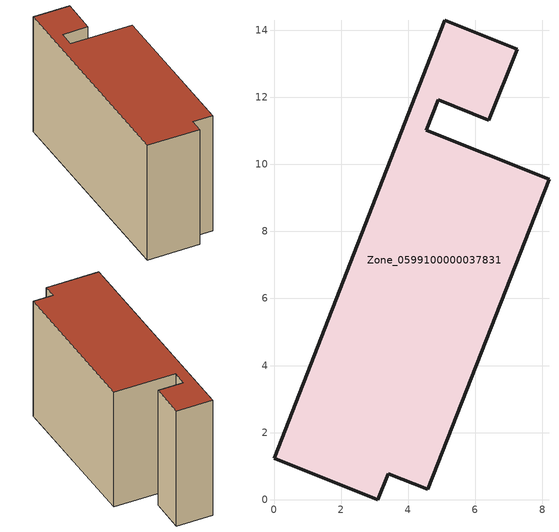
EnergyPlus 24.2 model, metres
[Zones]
Zone_0599100000037831
 floor ground (C_G): 4.9,11.92 4.54,11.01 8.2,9.55 4.58,0.32 3.41,0.78 3.09,0 0,1.24 5.09,14.29 7.25,13.43 6.4,11.32 z7.14
 wall outside (C_F): 4.54,11.01 4.9,11.92 6.4,11.32 7.25,13.43 5.09,14.29 0,1.24 3.09,0 3.41,0.78 4.58,0.32 8.2,9.55 4.54,11.01 z7.14:15.17
 roof outside (C_R): 7.25,13.43 5.09,14.29 0,1.24 3.09,0 3.41,0.78 4.58,0.32 8.2,9.55 4.54,11.01 4.9,11.92 6.4,11.32 z15.17
[BUILDING]
Pand.0599100000037831: North Axis=0; Terrain=City; Loads Convergence Tolerance Value=0.04; Temperature Convergence Tolerance Value=0.4; Solar Distribution=FullExterior; Maximum Number of Warmup Days=25; Minimum Number of Warmup Days=1
[Site:Location]
Rotterdam.The.Hague.AP_ZH_NLD Design_Conditions: Latitude=51.96; Longitude=4.45; Time Zone=1; Elevation=-4.5
[SITE:GROUNDTEMPERATURE:BUILDINGSURFACE]
18, 18, 18, 18, 18, 18, 18, 18, 18, 18, 18, 18
[MATERIAL] Thermal Absorptance=0.9; Solar Absorptance=0.7; Visible Absorptance=0.7
Name | Roughness | Thickness | Conductivity | Density | Specific Heat
G.TI.1975-1991 | MediumSmooth | 0.15 | 0.288461 | 540 | 1210
F.TI.1975-1991 | Rough | 0.3 | 0.230769 | 1920 | 840
R.TI.1975-1991 | MediumRough | 0.2 | 0.153846 | 1500 | 1000
[CONSTRUCTION]
C_G: G.TI.1975-1991
C_F: F.TI.1975-1991
C_R: R.TI.1975-1991
[ZONE]
Zone_0599100000037831: Type=1; Multiplier=1; Ceiling Height=Autocalculate; Volume=Autocalculate; Floor Area=autocalculate; Part of Total Floor Area=Yes
[ZONEINFILTRATION:DESIGNFLOWRATE]
Infil_Zone_0599100000037831: Zone or ZoneList or Space or SpaceList=Zone_0599100000037831; Schedule=AlwaysOn; Design Flow Rate Calculation Method=Flow/Area; Flow Rate per Floor Area=0.003; Constant Term Coefficient=1; Temperature Term Coefficient=0; Velocity Term Coefficient=0; Velocity Squared Term Coefficient=0
[HVACTEMPLATE:ZONE:IDEALLOADSAIRSYSTEM]
Zone_0599100000037831: Maximum Heating Supply Air Temperature=50; Minimum Cooling Supply Air Temperature=13; Maximum Heating Supply Air Humidity Ratio=0.0156; Minimum Cooling Supply Air Humidity Ratio=0.0077; Heating Limit=NoLimit; Cooling Limit=NoLimit; Dehumidification Control Type=ConstantSensibleHeatRatio; Cooling Sensible Heat Ratio=0.7; Dehumidification Setpoint=60; Humidification Control Type=None; Humidification Setpoint=30; Outdoor Air Method=None; Outdoor Air Flow Rate per Person=0.00944; Outdoor Air Flow Rate per Zone Floor Area=0; Outdoor Air Flow Rate per Zone=0; Demand Controlled Ventilation Type=None; Outdoor Air Economizer Type=NoEconomizer; Heat Recovery Type=None; Sensible Heat Recovery Effectiveness=0.7; Latent Heat Recovery Effectiveness=0.65
[ZONECONTROL:THERMOSTAT]
ThermostatControl_Zone_0599100000037831: Zone or ZoneList=Zone_0599100000037831; Control Type Schedule=DualSetpointControlType; Control 1=Thermostat_Zone_0599100000037831; Temperature Difference Between Cutout And Setpoint=0
[THERMOSTATSETPOINT:DUALSETPOINT]
Thermostat_Zone_0599100000037831: Heating Setpoint Temperature Schedule=HeatingSetpoint_Zone_0599100000037831; Cooling Setpoint Temperature Schedule=CoolingSetpoint_Zone_0599100000037831
[SCHEDULE:COMPACT]
HeatingSetpoint_Zone_0599100000037831: Through: 12/31, For: AllDays, Until: 24:00, 21
CoolingSetpoint_Zone_0599100000037831: Through: 12/31, For: AllDays, Until: 24:00, 24
DualSetpointControlType: Through: 12/31, For: AllDays, Until: 24:00, 4
AlwaysOn: Through: 12/31, For: AllDays, Until: 24:00, 1
